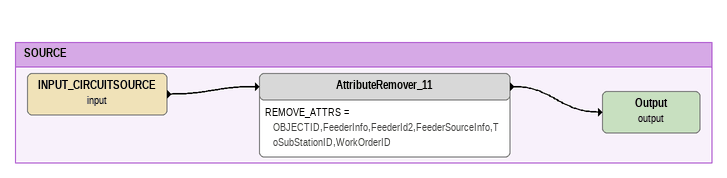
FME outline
Bookmark: SOURCE
INPUT_CIRCUITSOURCE (input)
    -> AttributeRemover_11
AttributeRemover_11
    REMOVE_ATTRS = OBJECTID,FeederInfo,FeederId2,FeederSourceInfo,ToSubStationID,WorkOrderID
    -> Output (output)
Output (output)
